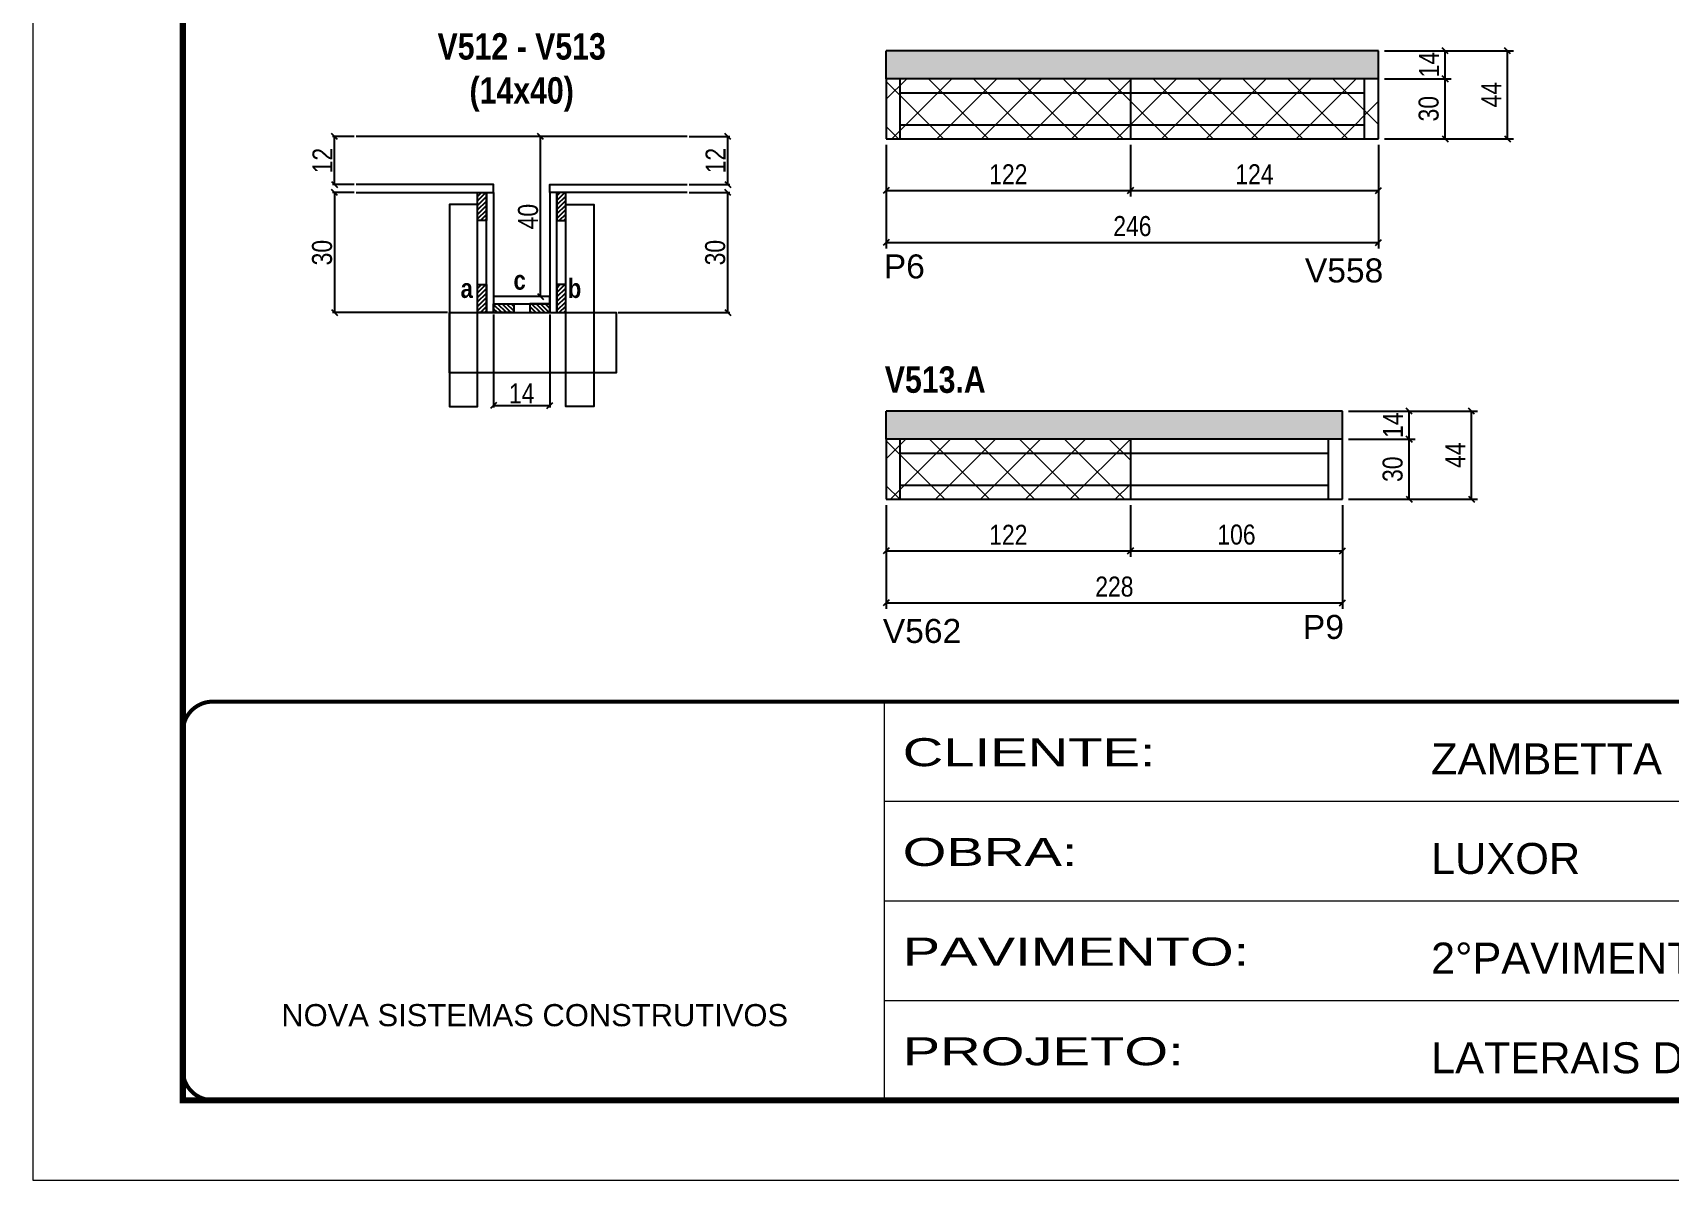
# Model space of a CAD drawing. Extents: x 3309 to 9563, y -2522 to 14608.
# Drawn here: x 8078 to 8896, y 12409 to 12983 of the extents above; entities that cross this region are included whole.
import ezdxf

# ---------------------------------------------------------------- set-up
doc = ezdxf.new("R2010")
doc.units = 0
doc.header["$PDMODE"] = 35
doc.header["$PDSIZE"] = -10
doc.linetypes.add('CONTINUO', pattern=[0])
doc.linetypes.add('DASHED', pattern=[0.75, 0.5, -0.25])
for name, color, linetype in [('5', 5, 'Continuous'), ('COTA', 241, 'Continuous'), ('detalhes', 4, 'Continuous'), ('NOMENCLATURA', 7, 'Continuous'), ('Painéis', 200, 'Continuous'), ('SARR_2.2x7', 40, 'Continuous'), ('SARR_3.5x7', 81, 'Continuous')]:
    doc.layers.add(name, color=color, linetype=linetype)
for name, color, linetype, lineweight in [('CONCRETO', 251, 'Continuous', 25), ('Folhas', 255, 'Continuous', 9), ('Hachura', 251, 'Continuous', 9), ('SARRAFO DE PRESSAO', 251, 'DASHED', 9)]:
    doc.layers.add(name, color=color, linetype=linetype, lineweight=lineweight)
doc.styles.add('ARIAL', font='arial.ttf')
doc.styles.add('COTA TECNICA', font='techl___.ttf', dxfattribs={"height": 10})
doc.styles.add('COTA TECNICA 2X', font='techl___.ttf', dxfattribs={"height": 10})
doc.styles.get("Standard").update_dxf_attribs({"font": 'arial.ttf'})
doc.styles.add('TECNICA', font='techb___.ttf', dxfattribs={"height": 10})
doc.styles.add('Tecnologia', font='')
doc.styles.get('Tecnologia').set_extended_font_data('Forgotten Futurist')
doc.dimstyles.new('PAINEL', dxfattribs={"dimtxt": 10, "dimasz": 3, "dimexe": 3, "dimexo": 3, "dimgap": 3, "dimtad": 1, "dimdec": 1, "dimzin": 12, "dimdsep": 46, "dimtxsty": 'COTA TECNICA', "dimblk1": 'OBLIQUE', "dimblk2": 'OBLIQUE', "dimsah": 1, "dimcen": 0.9, "dimclrd": 4, "dimclre": 4, "dimclrt": 240, "dimadec": 1, "dimazin": 3, "dimtfac": 1, "dimtdec": 1, "dimtmove": 0, "dimatfit": 3, "dimfxl": 1, "dimtolj": 1, "dimtzin": 12, "dimarcsym": 0})
doc.dimstyles.new('SECAO', dxfattribs={"dimscale": 0.333333, "dimtxt": 5, "dimasz": 9, "dimexe": 3, "dimexo": 3, "dimgap": 3, "dimtad": 1, "dimdec": 1, "dimlfac": 0.5, "dimzin": 12, "dimdsep": 46, "dimtxsty": 'COTA TECNICA 2X', "dimblk1": 'OBLIQUE', "dimblk2": 'OBLIQUE', "dimsah": 1, "dimcen": 0.9, "dimclrd": 4, "dimclre": 4, "dimclrt": 240, "dimadec": 1, "dimazin": 3, "dimtfac": 1, "dimtdec": 1, "dimtmove": 0, "dimatfit": 3, "dimfxl": 1, "dimtolj": 1, "dimtzin": 12, "dimarcsym": 0})

# ---------------------------------------------------------------- blocks, each defined once
blk = doc.blocks.new('9999999999')
at = {"color": 30, "linetype": 'CONTINUO'}
for p, q in [((98564.56, 34230.21), (98564.56, 34429.45)), ((98564.56, 34379.64), (99583.98, 34379.64)), ((98564.56, 34329.83), (99487.98, 34329.83)), ((98564.56, 34280.02), (99487.98, 34280.02))]:
    blk.add_line(p, q, dxfattribs=at)
at = {"color": 30, "linetype": 'CONTINUO', "const_width": 2}
blk.add_lwpolyline([(99583.98, 34230.21), (99583.98, 34414.45, 0.414214), (99568.98, 34429.45), (98228.98, 34429.45, 0.414214), (98213.98, 34414.45), (98213.98, 34245.21, 0.414214), (98228.98, 34230.21), (99583.98, 34230.21)], format="xyb", dxfattribs=at)
at = {"layer": 'Folhas'}
blk.add_lwpolyline([(98138.98, 34190.21), (99623.98, 34190.21), (99623.98, 35240.21), (98138.98, 35240.21)], close=True, dxfattribs=at)
at = {"layer": 'Folhas', "color": 30, "const_width": 3}
blk.add_lwpolyline([(98213.98, 34230.21), (99583.98, 34230.21), (99583.98, 35200.21), (98213.98, 35200.21)], close=True, dxfattribs=at)
at = {"color": 7, "linetype": 'Continuous', "ltscale": 5, "style": 'ARIAL'}
for s, height, p in [('ZAMBETTA', 15.483, (98837.68, 34393.13)), ('LUXOR', 15.483, (98837.68, 34343.32)), ('2°PAVIMENTO - 1°ETAPA', 15.4829, (98837.68, 34293.51)), ('NOVA SISTEMAS CONSTRUTIVOS', 11.0592, (98263.19, 34267.21)), ('LATERAIS DE VIGAS', 15.4829, (98837.68, 34243.7))]:
    blk.add_text(s, height=height, dxfattribs=at).set_placement(p)
at = {"layer": 'Folhas', "color": 7, "style": 'Tecnologia', "width": 1.5}
for s, p in [('CLIENTE:', (98573.65, 34397.17)), ('OBRA:', (98573.65, 34347.31)), ('PAVIMENTO:', (98573.65, 34297.5)), ('PROJETO:', (98573.65, 34247.69))]:
    blk.add_text(s, height=14, dxfattribs=at).set_placement(p)
blk = doc.blocks.new('_Oblique')
at = {"color": 0, "linetype": 'ByBlock', "lineweight": -2}
blk.add_line((-0.5, -0.5), (0.5, 0.5), dxfattribs=at)
blk = doc.blocks.new('*D125')
at = {"layer": 'COTA', "color": 4, "lineweight": -2, "transparency": 16777216}
for p, q in [((8504.33, 12926.87), (8504.33, 12875.05)), ((8750.33, 12926.87), (8750.33, 12875.05)), ((8504.33, 12878.05), (8750.33, 12878.05))]:
    blk.add_line(p, q, dxfattribs=at)
at = {"layer": 'Defpoints', "color": 0, "transparency": 16777216}
for p in [(8504.33, 12929.87), (8750.33, 12929.87), (8750.33, 12878.05)]:
    blk.add_point(p, dxfattribs=at)
at = {"layer": 'COTA', "color": 4, "lineweight": -2, "transparency": 16777216, "xscale": 3, "yscale": 3, "zscale": 3, "rotation": 180}
blk.add_blockref('_Oblique', (8504.33, 12878.05), dxfattribs=at)
at = {"layer": 'COTA', "color": 4, "lineweight": -2, "transparency": 16777216, "xscale": 3, "yscale": 3, "zscale": 3}
blk.add_blockref('_Oblique', (8750.33, 12878.05), dxfattribs=at)
at = {"layer": 'COTA', "color": 240, "transparency": 16777216, "insert": (8627.33, 12886.15), "char_height": 10, "attachment_point": 5, "style": 'COTA TECNICA'}
blk.add_mtext('\\A1;246', dxfattribs=at)
blk = doc.blocks.new('*D126')
at = {"layer": 'COTA', "color": 4, "lineweight": -2, "transparency": 16777216}
for p, q in [((8504.33, 12926.87), (8504.33, 12901.04)), ((8626.33, 12926.87), (8626.33, 12901.04)), ((8504.33, 12904.04), (8626.33, 12904.04))]:
    blk.add_line(p, q, dxfattribs=at)
at = {"layer": 'Defpoints', "color": 0, "transparency": 16777216}
for p in [(8504.33, 12929.87), (8626.33, 12929.87), (8626.33, 12904.04)]:
    blk.add_point(p, dxfattribs=at)
at = {"layer": 'COTA', "color": 4, "lineweight": -2, "transparency": 16777216, "xscale": 3, "yscale": 3, "zscale": 3, "rotation": 180}
blk.add_blockref('_Oblique', (8504.33, 12904.04), dxfattribs=at)
at = {"layer": 'COTA', "color": 4, "lineweight": -2, "transparency": 16777216, "xscale": 3, "yscale": 3, "zscale": 3}
blk.add_blockref('_Oblique', (8626.33, 12904.04), dxfattribs=at)
at = {"layer": 'COTA', "color": 240, "transparency": 16777216, "insert": (8565.33, 12912.09), "char_height": 10, "attachment_point": 5, "style": 'COTA TECNICA'}
blk.add_mtext('\\A1;122', dxfattribs=at)
blk = doc.blocks.new('*D127')
at = {"layer": 'COTA', "color": 4, "lineweight": -2, "transparency": 16777216}
for p, q in [((8626.33, 12926.87), (8626.33, 12901.04)), ((8750.33, 12926.87), (8750.33, 12901.04)), ((8626.33, 12904.04), (8750.33, 12904.04))]:
    blk.add_line(p, q, dxfattribs=at)
at = {"layer": 'Defpoints', "color": 0, "transparency": 16777216}
for p in [(8626.33, 12929.87), (8750.33, 12929.87), (8750.33, 12904.04)]:
    blk.add_point(p, dxfattribs=at)
at = {"layer": 'COTA', "color": 4, "lineweight": -2, "transparency": 16777216, "xscale": 3, "yscale": 3, "zscale": 3, "rotation": 180}
blk.add_blockref('_Oblique', (8626.33, 12904.04), dxfattribs=at)
at = {"layer": 'COTA', "color": 4, "lineweight": -2, "transparency": 16777216, "xscale": 3, "yscale": 3, "zscale": 3}
blk.add_blockref('_Oblique', (8750.33, 12904.04), dxfattribs=at)
at = {"layer": 'COTA', "color": 240, "transparency": 16777216, "insert": (8688.33, 12912.11), "char_height": 10, "attachment_point": 5, "style": 'COTA TECNICA'}
blk.add_mtext('\\A1;124', dxfattribs=at)
blk = doc.blocks.new('*D128')
at = {"layer": 'COTA', "color": 4, "lineweight": -2, "transparency": 16777216}
for p, q in [((8753.33, 12959.87), (8786.62, 12959.87)), ((8783.62, 12929.87), (8783.62, 12959.87)), ((8753.33, 12929.87), (8786.62, 12929.87))]:
    blk.add_line(p, q, dxfattribs=at)
at = {"layer": 'Defpoints', "color": 0, "transparency": 16777216}
for p in [(8750.33, 12959.87), (8783.62, 12959.87), (8750.33, 12929.87)]:
    blk.add_point(p, dxfattribs=at)
at = {"layer": 'COTA', "color": 4, "lineweight": -2, "transparency": 16777216, "xscale": 3, "yscale": 3, "zscale": 3}
for p, rotation in [((8783.62, 12959.87), 90), ((8783.62, 12929.87), 270)]:
    blk.add_blockref('_Oblique', p, dxfattribs=dict(at, rotation=rotation))
at = {"layer": 'COTA', "color": 240, "transparency": 16777216, "insert": (8775.4, 12944.87), "char_height": 10, "attachment_point": 5, "rotation": 90, "style": 'COTA TECNICA'}
blk.add_mtext('\\A1;30', dxfattribs=at)
blk = doc.blocks.new('*D129')
at = {"layer": 'COTA', "color": 4, "lineweight": -2, "transparency": 16777216}
for p, q in [((8753.33, 12973.87), (8786.62, 12973.87)), ((8783.62, 12959.87), (8783.62, 12973.87)), ((8753.33, 12959.87), (8786.62, 12959.87))]:
    blk.add_line(p, q, dxfattribs=at)
at = {"layer": 'Defpoints', "color": 0, "transparency": 16777216}
for p in [(8750.33, 12973.87), (8783.62, 12973.87), (8750.33, 12959.87)]:
    blk.add_point(p, dxfattribs=at)
at = {"layer": 'COTA', "color": 4, "lineweight": -2, "transparency": 16777216, "xscale": 3, "yscale": 3, "zscale": 3}
for p, rotation in [((8783.62, 12973.87), 90), ((8783.62, 12959.87), 270)]:
    blk.add_blockref('_Oblique', p, dxfattribs=dict(at, rotation=rotation))
at = {"layer": 'COTA', "color": 240, "transparency": 16777216, "insert": (8775.54, 12966.87), "char_height": 10, "attachment_point": 5, "rotation": 90, "style": 'COTA TECNICA'}
blk.add_mtext('\\A1;14', dxfattribs=at)
blk = doc.blocks.new('*D130')
at = {"layer": 'COTA', "color": 4, "lineweight": -2, "transparency": 16777216}
for p, q in [((8753.33, 12973.87), (8817.7, 12973.87)), ((8814.7, 12929.87), (8814.7, 12973.87)), ((8753.33, 12929.87), (8817.7, 12929.87))]:
    blk.add_line(p, q, dxfattribs=at)
at = {"layer": 'Defpoints', "color": 0, "transparency": 16777216}
for p in [(8750.33, 12973.87), (8814.7, 12973.87), (8750.33, 12929.87)]:
    blk.add_point(p, dxfattribs=at)
at = {"layer": 'COTA', "color": 4, "lineweight": -2, "transparency": 16777216, "xscale": 3, "yscale": 3, "zscale": 3}
for p, rotation in [((8814.7, 12973.87), 90), ((8814.7, 12929.87), 270)]:
    blk.add_blockref('_Oblique', p, dxfattribs=dict(at, rotation=rotation))
at = {"layer": 'COTA', "color": 240, "transparency": 16777216, "insert": (8806.62, 12951.87), "char_height": 10, "attachment_point": 5, "rotation": 90, "style": 'COTA TECNICA'}
blk.add_mtext('\\A1;44', dxfattribs=at)
blk = doc.blocks.new('*D1315')
at = {"layer": 'COTA', "color": 4, "lineweight": -2, "transparency": 16777216}
for p, q in [((8238.49, 12902.93), (8227.7, 12902.93)), ((8228.7, 12902.93), (8228.7, 12842.93)), ((8285.18, 12842.93), (8227.7, 12842.93))]:
    blk.add_line(p, q, dxfattribs=at)
at = {"layer": 'Defpoints', "color": 0, "transparency": 16777216}
for p in [(8239.49, 12902.93), (8228.7, 12842.93), (8286.18, 12842.93, 0)]:
    blk.add_point(p, dxfattribs=at)
at = {"layer": 'COTA', "color": 4, "lineweight": -2, "transparency": 16777216, "xscale": 3, "yscale": 3, "zscale": 3}
for p, rotation in [((8228.7, 12902.93), 90), ((8228.7, 12842.93), 270)]:
    blk.add_blockref('_Oblique', p, dxfattribs=dict(at, rotation=rotation))
at = {"layer": 'COTA', "color": 240, "transparency": 16777216, "insert": (8222.48, 12872.93), "char_height": 10, "attachment_point": 5, "rotation": 90, "style": 'COTA TECNICA 2X'}
blk.add_mtext('\\A1;30', dxfattribs=at)
blk = doc.blocks.new('*D1316')
at = {"layer": 'COTA', "color": 4, "lineweight": -2, "transparency": 16777216}
for p, q in [((8335.18, 12930.93), (8330.51, 12930.93)), ((8331.51, 12850.93), (8331.51, 12930.93)), ((8335.18, 12850.93), (8330.51, 12850.93))]:
    blk.add_line(p, q, dxfattribs=at)
at = {"layer": 'Defpoints', "color": 0, "transparency": 16777216}
for p in [(8331.51, 12930.93), (8336.18, 12930.93), (8336.18, 12850.93)]:
    blk.add_point(p, dxfattribs=at)
at = {"layer": 'COTA', "color": 4, "lineweight": -2, "transparency": 16777216, "xscale": 3, "yscale": 3, "zscale": 3}
for p, rotation in [((8331.51, 12930.93), 90), ((8331.51, 12850.93), 270)]:
    blk.add_blockref('_Oblique', p, dxfattribs=dict(at, rotation=rotation))
at = {"layer": 'COTA', "color": 240, "transparency": 16777216, "insert": (8325.41, 12890.93), "char_height": 10, "attachment_point": 5, "rotation": 90, "style": 'COTA TECNICA 2X'}
blk.add_mtext('\\A1;40', dxfattribs=at)
blk = doc.blocks.new('*D1317')
at = {"layer": 'COTA', "color": 4, "lineweight": -2, "transparency": 16777216}
for p, q in [((8238.49, 12930.93), (8227.7, 12930.93)), ((8228.7, 12906.93), (8228.7, 12930.93)), ((8238.49, 12906.93), (8227.7, 12906.93))]:
    blk.add_line(p, q, dxfattribs=at)
at = {"layer": 'Defpoints', "color": 0, "transparency": 16777216}
for p in [(8228.7, 12930.93), (8239.49, 12930.93), (8239.49, 12906.93)]:
    blk.add_point(p, dxfattribs=at)
at = {"layer": 'COTA', "color": 4, "lineweight": -2, "transparency": 16777216, "xscale": 3, "yscale": 3, "zscale": 3}
for p, rotation in [((8228.7, 12930.93), 90), ((8228.7, 12906.93), 270)]:
    blk.add_blockref('_Oblique', p, dxfattribs=dict(at, rotation=rotation))
at = {"layer": 'COTA', "color": 240, "transparency": 16777216, "insert": (8222.64, 12918.93), "char_height": 10, "attachment_point": 5, "rotation": 90, "style": 'COTA TECNICA 2X'}
blk.add_mtext('\\A1;12', dxfattribs=at)
blk = doc.blocks.new('*D1318')
at = {"layer": 'COTA', "color": 4, "lineweight": -2, "transparency": 16777216}
for p, q in [((8308.18, 12841.93), (8308.18, 12795.48)), ((8336.18, 12841.93), (8336.18, 12795.48)), ((8308.18, 12796.48), (8336.18, 12796.48))]:
    blk.add_line(p, q, dxfattribs=at)
at = {"layer": 'Defpoints', "color": 0, "transparency": 16777216}
for p in [(8308.18, 12842.93), (8336.18, 12842.93), (8336.18, 12796.48)]:
    blk.add_point(p, dxfattribs=at)
at = {"layer": 'COTA', "color": 4, "lineweight": -2, "transparency": 16777216, "xscale": 3, "yscale": 3, "zscale": 3, "rotation": 180}
blk.add_blockref('_Oblique', (8308.18, 12796.48), dxfattribs=at)
at = {"layer": 'COTA', "color": 4, "lineweight": -2, "transparency": 16777216, "xscale": 3, "yscale": 3, "zscale": 3}
blk.add_blockref('_Oblique', (8336.18, 12796.48), dxfattribs=at)
at = {"layer": 'COTA', "color": 240, "transparency": 16777216, "insert": (8322.18, 12802.55), "char_height": 10, "attachment_point": 5, "style": 'COTA TECNICA 2X'}
blk.add_mtext('\\A1;14', dxfattribs=at)
blk = doc.blocks.new('*D1319')
at = {"layer": 'COTA', "color": 4, "lineweight": -2, "transparency": 16777216}
for p, q in [((8405.88, 12902.93), (8426.11, 12902.93)), ((8425.11, 12842.93), (8425.11, 12902.93)), ((8370.37, 12842.93), (8426.11, 12842.93))]:
    blk.add_line(p, q, dxfattribs=at)
at = {"layer": 'Defpoints', "color": 0, "transparency": 16777216}
for p in [(8404.88, 12902.93), (8425.11, 12902.93), (8369.37, 12842.93)]:
    blk.add_point(p, dxfattribs=at)
at = {"layer": 'COTA', "color": 4, "lineweight": -2, "transparency": 16777216, "xscale": 3, "yscale": 3, "zscale": 3}
for p, rotation in [((8425.11, 12902.93), 90), ((8425.11, 12842.93), 270)]:
    blk.add_blockref('_Oblique', p, dxfattribs=dict(at, rotation=rotation))
at = {"layer": 'COTA', "color": 240, "transparency": 16777216, "insert": (8418.89, 12872.93), "char_height": 10, "attachment_point": 5, "rotation": 90, "style": 'COTA TECNICA 2X'}
blk.add_mtext('\\A1;30', dxfattribs=at)
blk = doc.blocks.new('*D1320')
at = {"layer": 'COTA', "color": 4, "lineweight": -2, "transparency": 16777216}
for p, q in [((8405.88, 12930.93), (8426.11, 12930.93)), ((8425.11, 12906.93), (8425.11, 12930.93)), ((8405.88, 12906.93), (8426.11, 12906.93))]:
    blk.add_line(p, q, dxfattribs=at)
at = {"layer": 'Defpoints', "color": 0, "transparency": 16777216}
for p in [(8404.88, 12930.93), (8425.11, 12930.93), (8404.88, 12906.93)]:
    blk.add_point(p, dxfattribs=at)
at = {"layer": 'COTA', "color": 4, "lineweight": -2, "transparency": 16777216, "xscale": 3, "yscale": 3, "zscale": 3}
for p, rotation in [((8425.11, 12930.93), 90), ((8425.11, 12906.93), 270)]:
    blk.add_blockref('_Oblique', p, dxfattribs=dict(at, rotation=rotation))
at = {"layer": 'COTA', "color": 240, "transparency": 16777216, "insert": (8419.06, 12918.93), "char_height": 10, "attachment_point": 5, "rotation": 90, "style": 'COTA TECNICA 2X'}
blk.add_mtext('\\A1;12', dxfattribs=at)
blk = doc.blocks.new('*D1333')
at = {"layer": 'COTA', "color": 4, "lineweight": -2, "transparency": 16777216}
for p, q in [((8504.33, 12746.68), (8504.33, 12694.86)), ((8732.33, 12746.68), (8732.33, 12694.86)), ((8504.33, 12697.86), (8732.33, 12697.86))]:
    blk.add_line(p, q, dxfattribs=at)
at = {"layer": 'Defpoints', "color": 0, "transparency": 16777216}
for p in [(8504.33, 12749.68), (8732.33, 12749.68), (8732.33, 12697.86)]:
    blk.add_point(p, dxfattribs=at)
at = {"layer": 'COTA', "color": 4, "lineweight": -2, "transparency": 16777216, "xscale": 3, "yscale": 3, "zscale": 3, "rotation": 180}
blk.add_blockref('_Oblique', (8504.33, 12697.86), dxfattribs=at)
at = {"layer": 'COTA', "color": 4, "lineweight": -2, "transparency": 16777216, "xscale": 3, "yscale": 3, "zscale": 3}
blk.add_blockref('_Oblique', (8732.33, 12697.86), dxfattribs=at)
at = {"layer": 'COTA', "color": 240, "transparency": 16777216, "insert": (8618.33, 12705.96), "char_height": 10, "attachment_point": 5, "style": 'COTA TECNICA'}
blk.add_mtext('\\A1;228', dxfattribs=at)
blk = doc.blocks.new('*D1334')
at = {"layer": 'COTA', "color": 4, "lineweight": -2, "transparency": 16777216}
for p, q in [((8504.33, 12746.68), (8504.33, 12720.85)), ((8626.33, 12746.68), (8626.33, 12720.85)), ((8504.33, 12723.85), (8626.33, 12723.85))]:
    blk.add_line(p, q, dxfattribs=at)
at = {"layer": 'Defpoints', "color": 0, "transparency": 16777216}
for p in [(8504.33, 12749.68), (8626.33, 12749.68), (8626.33, 12723.85)]:
    blk.add_point(p, dxfattribs=at)
at = {"layer": 'COTA', "color": 4, "lineweight": -2, "transparency": 16777216, "xscale": 3, "yscale": 3, "zscale": 3, "rotation": 180}
blk.add_blockref('_Oblique', (8504.33, 12723.85), dxfattribs=at)
at = {"layer": 'COTA', "color": 4, "lineweight": -2, "transparency": 16777216, "xscale": 3, "yscale": 3, "zscale": 3}
blk.add_blockref('_Oblique', (8626.33, 12723.85), dxfattribs=at)
at = {"layer": 'COTA', "color": 240, "transparency": 16777216, "insert": (8565.33, 12731.91), "char_height": 10, "attachment_point": 5, "style": 'COTA TECNICA'}
blk.add_mtext('\\A1;122', dxfattribs=at)
blk = doc.blocks.new('*D1335')
at = {"layer": 'COTA', "color": 4, "lineweight": -2, "transparency": 16777216}
for p, q in [((8626.33, 12746.68), (8626.33, 12720.85)), ((8732.33, 12746.68), (8732.33, 12720.85)), ((8626.33, 12723.85), (8732.33, 12723.85))]:
    blk.add_line(p, q, dxfattribs=at)
at = {"layer": 'Defpoints', "color": 0, "transparency": 16777216}
for p in [(8626.33, 12749.68), (8732.33, 12749.68), (8732.33, 12723.85)]:
    blk.add_point(p, dxfattribs=at)
at = {"layer": 'COTA', "color": 4, "lineweight": -2, "transparency": 16777216, "xscale": 3, "yscale": 3, "zscale": 3, "rotation": 180}
blk.add_blockref('_Oblique', (8626.33, 12723.85), dxfattribs=at)
at = {"layer": 'COTA', "color": 4, "lineweight": -2, "transparency": 16777216, "xscale": 3, "yscale": 3, "zscale": 3}
blk.add_blockref('_Oblique', (8732.33, 12723.85), dxfattribs=at)
at = {"layer": 'COTA', "color": 240, "transparency": 16777216, "insert": (8679.33, 12731.95), "char_height": 10, "attachment_point": 5, "style": 'COTA TECNICA'}
blk.add_mtext('\\A1;106', dxfattribs=at)
blk = doc.blocks.new('*D1336')
at = {"layer": 'COTA', "color": 4, "lineweight": -2, "transparency": 16777216}
for p, q in [((8735.33, 12779.68), (8768.62, 12779.68)), ((8765.62, 12749.68), (8765.62, 12779.68)), ((8735.33, 12749.68), (8768.62, 12749.68))]:
    blk.add_line(p, q, dxfattribs=at)
at = {"layer": 'Defpoints', "color": 0, "transparency": 16777216}
for p in [(8732.33, 12779.68), (8765.62, 12779.68), (8732.33, 12749.68)]:
    blk.add_point(p, dxfattribs=at)
at = {"layer": 'COTA', "color": 4, "lineweight": -2, "transparency": 16777216, "xscale": 3, "yscale": 3, "zscale": 3}
for p, rotation in [((8765.62, 12779.68), 90), ((8765.62, 12749.68), 270)]:
    blk.add_blockref('_Oblique', p, dxfattribs=dict(at, rotation=rotation))
at = {"layer": 'COTA', "color": 240, "transparency": 16777216, "insert": (8757.4, 12764.68), "char_height": 10, "attachment_point": 5, "rotation": 90, "style": 'COTA TECNICA'}
blk.add_mtext('\\A1;30', dxfattribs=at)
blk = doc.blocks.new('*D1337')
at = {"layer": 'COTA', "color": 4, "lineweight": -2, "transparency": 16777216}
for p, q in [((8735.33, 12793.68), (8768.62, 12793.68)), ((8765.62, 12779.68), (8765.62, 12793.68)), ((8735.33, 12779.68), (8768.62, 12779.68))]:
    blk.add_line(p, q, dxfattribs=at)
at = {"layer": 'Defpoints', "color": 0, "transparency": 16777216}
for p in [(8732.33, 12793.68), (8765.62, 12793.68), (8732.33, 12779.68)]:
    blk.add_point(p, dxfattribs=at)
at = {"layer": 'COTA', "color": 4, "lineweight": -2, "transparency": 16777216, "xscale": 3, "yscale": 3, "zscale": 3}
for p, rotation in [((8765.62, 12793.68), 90), ((8765.62, 12779.68), 270)]:
    blk.add_blockref('_Oblique', p, dxfattribs=dict(at, rotation=rotation))
at = {"layer": 'COTA', "color": 240, "transparency": 16777216, "insert": (8757.54, 12786.68), "char_height": 10, "attachment_point": 5, "rotation": 90, "style": 'COTA TECNICA'}
blk.add_mtext('\\A1;14', dxfattribs=at)
blk = doc.blocks.new('*D1338')
at = {"layer": 'COTA', "color": 4, "lineweight": -2, "transparency": 16777216}
for p, q in [((8735.33, 12793.68), (8799.7, 12793.68)), ((8796.7, 12749.68), (8796.7, 12793.68)), ((8735.33, 12749.68), (8799.7, 12749.68))]:
    blk.add_line(p, q, dxfattribs=at)
at = {"layer": 'Defpoints', "color": 0, "transparency": 16777216}
for p in [(8732.33, 12793.68), (8796.7, 12793.68), (8732.33, 12749.68)]:
    blk.add_point(p, dxfattribs=at)
at = {"layer": 'COTA', "color": 4, "lineweight": -2, "transparency": 16777216, "xscale": 3, "yscale": 3, "zscale": 3}
for p, rotation in [((8796.7, 12793.68), 90), ((8796.7, 12749.68), 270)]:
    blk.add_blockref('_Oblique', p, dxfattribs=dict(at, rotation=rotation))
at = {"layer": 'COTA', "color": 240, "transparency": 16777216, "insert": (8788.62, 12771.68), "char_height": 10, "attachment_point": 5, "rotation": 90, "style": 'COTA TECNICA'}
blk.add_mtext('\\A1;44', dxfattribs=at)

msp = doc.modelspace()

# ---------------------------------------------------------------- hatches: boundary and pattern name
at = {"layer": 'COTA'}
h = msp.add_hatch(dxfattribs=at)
h.set_pattern_fill('AR-CONC', color=256, scale=0.03)
h.set_pattern_definition([(50, (0, 25.311), (5.4655401, -0.4781726), [0.5715, -6.2865]), (355, (0, 25.311), (-1.0573026, 5.7317054), [0.4572, -5.0292175]), (100.451445, (0.4555, 25.271), (4.4082374, 5.2535326), [0.4857003, -5.3427073]), (46.1842, (0, 26.835), (8.1323712, -1.2612698), [0.85725, -9.42975]), (96.63556, (0.678, 26.73), (7.122124, 7.4227837), [0.7285507, -8.0140682]), (351.18415, (0, 26.835), (7.122124, 7.4227837), [0.685799, -7.543792]), (21, (0.762, 26.454), (4.5484317, -3.067956), [0.5715, -6.2865]), (326, (0.762, 26.454), (1.8540609, 5.525639), [0.4572, -5.0292]), (71.451445, (1.141, 26.1984), (6.4024926, 2.457683), [0.4857003, -5.3426981]), (37.5, (0, 25.311), (0.0926581, 2.53665117), [0, -4.96824, 0, -5.1054, 0, -5.04825]), (7.5, (0, 25.311), (2.00458988, 3.00541724), [0, -2.91084, 0, -4.85394, 0, -1.92405]), (327.5, (-1.6993, 25.311), (4.06771786, -0.17186232), [0, -1.905, 0, -5.9436, 0, -7.8867]), (317.5, (-2.4613, 25.311), (4.44387544, 0.7627947), [0, -2.4765, 0, -3.94716, 0, -5.6007])])
h.paths.add_polyline_path([(8750.33, 12959.87), (8750.33, 12973.87), (8504.33, 12973.87), (8504.33, 12959.87)])
h = msp.add_hatch(dxfattribs=at)
h.set_pattern_fill('AR-CONC', color=256, scale=0.03)
h.set_pattern_definition([(50, (0, -154.877), (5.4655401, -0.4781726), [0.5715, -6.2865]), (355, (0, -154.877), (-1.0573026, 5.7317054), [0.4572, -5.0292175]), (100.451445, (0.4555, -154.917), (4.4082374, 5.2535326), [0.4857003, -5.3427073]), (46.1842, (0, -153.353), (8.1323712, -1.2612698), [0.85725, -9.42975]), (96.63556, (0.678, -153.458), (7.122124, 7.4227837), [0.7285507, -8.0140682]), (351.18415, (0, -153.353), (7.122124, 7.4227837), [0.685799, -7.543792]), (21, (0.762, -153.734), (4.5484317, -3.067956), [0.5715, -6.2865]), (326, (0.762, -153.734), (1.8540609, 5.525639), [0.4572, -5.0292]), (71.451445, (1.141, -153.9897), (6.4024926, 2.457683), [0.4857003, -5.3426981]), (37.5, (0, -154.877), (0.0926581, 2.53665117), [0, -4.96824, 0, -5.1054, 0, -5.04825]), (7.5, (0, -154.877), (2.00458988, 3.00541724), [0, -2.91084, 0, -4.85394, 0, -1.92405]), (327.5, (-1.6993, -154.877), (4.06771786, -0.17186232), [0, -1.905, 0, -5.9436, 0, -7.8867]), (317.5, (-2.4613, -154.877), (4.44387544, 0.7627947), [0, -2.4765, 0, -3.94716, 0, -5.6007])])
h.paths.add_polyline_path([(8732.33, 12779.68), (8732.33, 12793.68), (8504.33, 12793.68), (8504.33, 12779.68)])
at = {"layer": 'Hachura', "linetype": 'ByBlock'}
h = msp.add_hatch(dxfattribs=at)
h.set_pattern_fill('ANSI37', color=256, scale=5)
h.paths.add_polyline_path([(8626.33, 12959.87), (8504.33, 12959.87), (8504.33, 12929.87), (8626.33, 12929.87)])
h.paths.add_polyline_path([(8750.33, 12959.87), (8626.33, 12959.87), (8626.33, 12929.87), (8750.33, 12929.87)])
h.paths.add_polyline_path([(9022.91, 12959.87), (8900.91, 12959.87), (8900.91, 12929.87), (9022.91, 12929.87)])
h.paths.add_polyline_path([(9022.91, 12779.68), (8900.91, 12779.68), (8900.91, 12749.68), (9022.91, 12749.68)])
h.paths.add_polyline_path([(8626.33, 12779.68), (8504.33, 12779.68), (8504.33, 12749.68), (8626.33, 12749.68)])
at = {"layer": 'SARR_2.2x7'}
h = msp.add_hatch(dxfattribs=at)
h.set_pattern_fill('ANSI31', color=256, scale=0.5)
h.set_pattern_definition([(45, (-115211.985, -20332.6103), (-1.122532015, 1.122532015), [])])
h.paths.add_polyline_path([(8300.18, 12888.93), (8304.58, 12888.93), (8304.58, 12902.93), (8300.18, 12902.93)])
h = msp.add_hatch(dxfattribs=at)
h.set_pattern_fill('ANSI31', color=256, scale=0.5)
h.set_pattern_definition([(45, (-115221.985, -20332.6103), (-1.122532015, 1.122532015), [])])
h.paths.add_polyline_path([(8344.18, 12888.93), (8339.78, 12888.93), (8339.78, 12902.93), (8344.18, 12902.93)])
h = msp.add_hatch(dxfattribs=at)
h.set_pattern_fill('ANSI31', color=256, scale=0.5)
h.set_pattern_definition([(45, (-115211.985, -20378.6103), (-1.122532015, 1.122532015), [])])
h.paths.add_polyline_path([(8300.18, 12842.93), (8304.58, 12842.93), (8304.58, 12856.93), (8300.18, 12856.93)])
h = msp.add_hatch(dxfattribs=at)
h.set_pattern_fill('ANSI31', color=256, scale=0.5)
h.set_pattern_definition([(45, (-115221.985, -20378.6103), (-1.122532015, 1.122532015), [])])
h.paths.add_polyline_path([(8344.18, 12842.93), (8339.78, 12842.93), (8339.78, 12856.93), (8344.18, 12856.93)])
h = msp.add_hatch(dxfattribs=at)
h.set_pattern_fill('ANSI31', color=256, scale=0.5, angle=90)
h.set_pattern_definition([(135, (41543.7234, -110669.2413), (-1.122532015, -1.122532015), [])])
h.paths.add_polyline_path([(8318.18, 12842.93), (8318.18, 12847.33), (8308.18, 12847.33), (8308.18, 12842.93)])
h = msp.add_hatch(dxfattribs=at)
h.set_pattern_fill('ANSI31', color=256, scale=0.5, angle=90)
h.set_pattern_definition([(135, (41533.7234, -110669.2413), (-1.122532015, -1.122532015), [])])
h.paths.add_polyline_path([(8326.18, 12847.33), (8326.18, 12842.93), (8336.18, 12842.93), (8336.18, 12847.33)])

# ---------------------------------------------------------------- linework, layer by layer
at = {"layer": 'CONCRETO', "linetype": 'Continuous'}
msp.add_line((8404.88, 12930.93), (8239.49, 12930.93), dxfattribs=at)
at = {"layer": 'COTA'}
for p, q in [((8504.33, 12959.87), (8504.33, 12973.87)), ((8750.33, 12973.87), (8504.33, 12973.87)), ((8750.33, 12959.87), (8750.33, 12973.87)), ((8504.33, 12779.68), (8504.33, 12793.68)), ((8732.33, 12793.68), (8504.33, 12793.68)), ((8732.33, 12779.68), (8732.33, 12793.68))]:
    msp.add_line(p, q, dxfattribs=at)
at = {"layer": 'Painéis', "linetype": 'ByBlock'}
for p, q in [((8750.33, 12959.87), (8504.33, 12959.87)), ((8504.33, 12959.87), (8504.33, 12929.87)), ((8626.33, 12959.87), (8626.33, 12929.87)), ((8750.33, 12929.87), (8750.33, 12959.87)), ((8504.33, 12929.87), (8750.33, 12929.87)), ((8732.33, 12779.68), (8504.33, 12779.68)), ((8504.33, 12779.68), (8504.33, 12749.68)), ((8626.33, 12779.68), (8626.33, 12749.68)), ((8732.33, 12749.68), (8732.33, 12779.68)), ((8504.33, 12749.68), (8732.33, 12749.68))]:
    msp.add_line(p, q, dxfattribs=at)
at = {"layer": 'Painéis', "linetype": 'Continuous'}
for points in [[(8239.49, 12902.93), (8308.18, 12902.93), (8308.18, 12906.93), (8239.49, 12906.93)], [(8404.88, 12902.93), (8336.18, 12902.93), (8336.18, 12906.93), (8404.88, 12906.93)]]:
    msp.add_lwpolyline(points, dxfattribs=at)
for points in [[(8304.58, 12842.93), (8304.58, 12902.93), (8308.18, 12902.93), (8308.18, 12842.93)], [(8339.78, 12842.93), (8339.78, 12902.93), (8336.18, 12902.93), (8336.18, 12842.93)], [(8336.18, 12850.93), (8308.18, 12850.93), (8308.18, 12847.33), (8336.18, 12847.33)]]:
    msp.add_lwpolyline(points, close=True, dxfattribs=at)
at = {"layer": 'SARR_2.2x7', "linetype": 'Continuous'}
for p, q in [((8511.33, 12929.87), (8511.33, 12959.87)), ((8511.33, 12952.87), (8626.33, 12952.87)), ((8626.33, 12952.87), (8743.33, 12952.87)), ((8743.33, 12929.87), (8743.33, 12959.87)), ((8511.33, 12936.87), (8626.33, 12936.87)), ((8626.33, 12936.87), (8743.33, 12936.87)), ((8511.33, 12749.68), (8511.33, 12779.68)), ((8725.33, 12749.68), (8725.33, 12779.68)), ((8511.33, 12772.68), (8626.33, 12772.68)), ((8626.33, 12772.68), (8725.33, 12772.68)), ((8511.33, 12756.68), (8626.33, 12756.68)), ((8626.33, 12756.68), (8725.33, 12756.68))]:
    msp.add_line(p, q, dxfattribs=at)
at = {"layer": 'SARR_2.2x7'}
for points in [[(8304.58, 12902.93), (8304.58, 12888.93), (8300.18, 12888.93), (8300.18, 12902.93)], [(8339.78, 12902.93), (8339.78, 12888.93), (8344.18, 12888.93), (8344.18, 12902.93)], [(8304.58, 12856.93), (8304.58, 12842.93), (8300.18, 12842.93), (8300.18, 12856.93)], [(8339.78, 12856.93), (8339.78, 12842.93), (8344.18, 12842.93), (8344.18, 12856.93)], [(8308.18, 12847.33), (8318.18, 12847.33), (8318.18, 12842.93), (8308.18, 12842.93)], [(8336.18, 12847.33), (8326.18, 12847.33), (8326.18, 12842.93), (8336.18, 12842.93)]]:
    msp.add_lwpolyline(points, close=True, dxfattribs=at)
at = {"layer": 'SARR_3.5x7'}
for points in [[(8300.18, 12896.93), (8286.18, 12896.93), (8286.18, 12795.95), (8300.18, 12795.95)], [(8344.18, 12896.93), (8358.18, 12896.93), (8358.18, 12795.95), (8344.18, 12795.95)], [(8286.18, 12842.93), (8369.37, 12842.93), (8369.37, 12812.84), (8286.18, 12812.84)]]:
    msp.add_lwpolyline(points, close=True, dxfattribs=at)

# ---------------------------------------------------------------- block references
at = {"layer": 'SARRAFO DE PRESSAO', "color": 6, "linetype": 'ByBlock'}
msp.add_blockref('9999999999', (-90061.11, -21780.92), dxfattribs=at)

# ---------------------------------------------------------------- texts
at = {"layer": '5', "linetype": 'Continuous'}
for s, rotation, p in [('P6', 0.00004, (8503.11, 12860.04)), ('V558', 0.00004, (8713.53, 12858.04)), ('P9', 359.99996, (8712.52, 12679.85)), ('V562', 359.99996, (8502.64, 12677.85))]:
    msp.add_text(s, height=12, rotation=rotation, dxfattribs=at).set_placement(p)
at = {"layer": 'detalhes', "style": 'TECNICA'}
for s, p in [('a', (8291.66, 12850.29)), ('c', (8318.1, 12854.4)), ('b', (8345.23, 12850.28))]:
    msp.add_text(s, height=9.6, dxfattribs=at).set_placement(p)
at = {"layer": 'NOMENCLATURA', "style": 'TECNICA'}
msp.add_text('V513.A', height=13.2, dxfattribs=at).set_placement((8503.61, 12802.87))
at = {"layer": 'NOMENCLATURA', "insert": (8322.18, 12982.62), "char_height": 13.2, "attachment_point": 2, "style": 'TECNICA'}
msp.add_mtext_dynamic_manual_height_columns('V512 - V513\\P(14x40)', width=300.2766, gutter_width=1, heights=[0], dxfattribs=at)

# ---------------------------------------------------------------- dimensions: what is measured, and where the dimension line sits
at = {"layer": 'COTA'}
for base, p1, p2, dimstyle, picture, middle in [((8783.62, 12973.87), (8750.33, 12959.87), (8750.33, 12973.87), 'PAINEL', '*D129', (8783.62, 12966.87)), ((8331.51, 12930.93), (8336.18, 12850.93), (8336.18, 12930.93), 'SECAO', '*D1316', (8331.51, 12890.93)), ((8765.62, 12793.68), (8732.33, 12779.68), (8732.33, 12793.68), 'PAINEL', '*D1337', (8765.62, 12786.68))]:
    dim = msp.add_linear_dim(base=base, p1=p1, p2=p2, angle=90, dimstyle=dimstyle, dxfattribs=at)
    dim.commit()
    dim.dimension.update_dxf_attribs({"geometry": picture, "text_midpoint": middle, "dimtype": 160})
for base, p1, p2, angle, dimstyle, picture, middle in [((8814.7, 12973.87), (8750.33, 12929.87), (8750.33, 12973.87), 90, 'PAINEL', '*D130', (8806.62, 12951.87)), ((8783.62, 12959.87), (8750.33, 12929.87), (8750.33, 12959.87), 90, 'PAINEL', '*D128', (8775.4, 12944.87)), ((8228.7, 12930.93), (8239.49, 12906.93), (8239.49, 12930.93), 90, 'SECAO', '*D1317', (8222.64, 12918.93)), ((8425.11, 12930.93), (8404.88, 12906.93), (8404.88, 12930.93), 90, 'SECAO', '*D1320', (8419.06, 12918.93)), ((8750.33, 12878.05), (8504.33, 12929.87), (8750.33, 12929.87), 180, 'PAINEL', '*D125', (8627.33, 12886.15)), ((8228.7, 12842.93), (8239.49, 12902.93), (8286.18, 12842.93), 90, 'SECAO', '*D1315', (8222.48, 12872.93)), ((8425.11, 12902.93), (8369.37, 12842.93), (8404.88, 12902.93), 90, 'SECAO', '*D1319', (8418.89, 12872.93)), ((8796.7, 12793.68), (8732.33, 12749.68), (8732.33, 12793.68), 90, 'PAINEL', '*D1338', (8788.62, 12771.68)), ((8765.62, 12779.68), (8732.33, 12749.68), (8732.33, 12779.68), 90, 'PAINEL', '*D1336', (8757.4, 12764.68)), ((8732.33, 12697.86), (8504.33, 12749.68), (8732.33, 12749.68), 180, 'PAINEL', '*D1333', (8618.33, 12705.96))]:
    dim = msp.add_linear_dim(base=base, p1=p1, p2=p2, angle=angle, dimstyle=dimstyle, dxfattribs=at)
    dim.commit()
    dim.dimension.update_dxf_attribs({"geometry": picture, "text_midpoint": middle})
for base, p1, p2, dimstyle, picture, middle in [((8626.33, 12904.04), (8504.33, 12929.87), (8626.33, 12929.87), 'PAINEL', '*D126', (8565.33, 12912.09)), ((8336.18, 12796.48), (8308.18, 12842.93), (8336.18, 12842.93), 'SECAO', '*D1318', (8322.18, 12802.55)), ((8626.33, 12723.85), (8504.33, 12749.68), (8626.33, 12749.68), 'PAINEL', '*D1334', (8565.33, 12731.91))]:
    dim = msp.add_linear_dim(base=base, p1=p1, p2=p2, dimstyle=dimstyle, dxfattribs=at)
    dim.commit()
    dim.dimension.update_dxf_attribs({"geometry": picture, "text_midpoint": middle})
for base, p1, p2, picture, middle in [((8750.33, 12904.04), (8626.33, 12929.87), (8750.33, 12929.87), '*D127', (8688.33, 12912.11)), ((8732.33, 12723.85), (8626.33, 12749.68), (8732.33, 12749.68), '*D1335', (8679.33, 12731.95))]:
    dim = msp.add_linear_dim(base=base, p1=p1, p2=p2, dimstyle='PAINEL', override={"dimtmove": 1}, dxfattribs=at)
    dim.commit()
    dim.dimension.update_dxf_attribs({"geometry": picture, "text_midpoint": middle})

doc.saveas('drawing.dxf')
